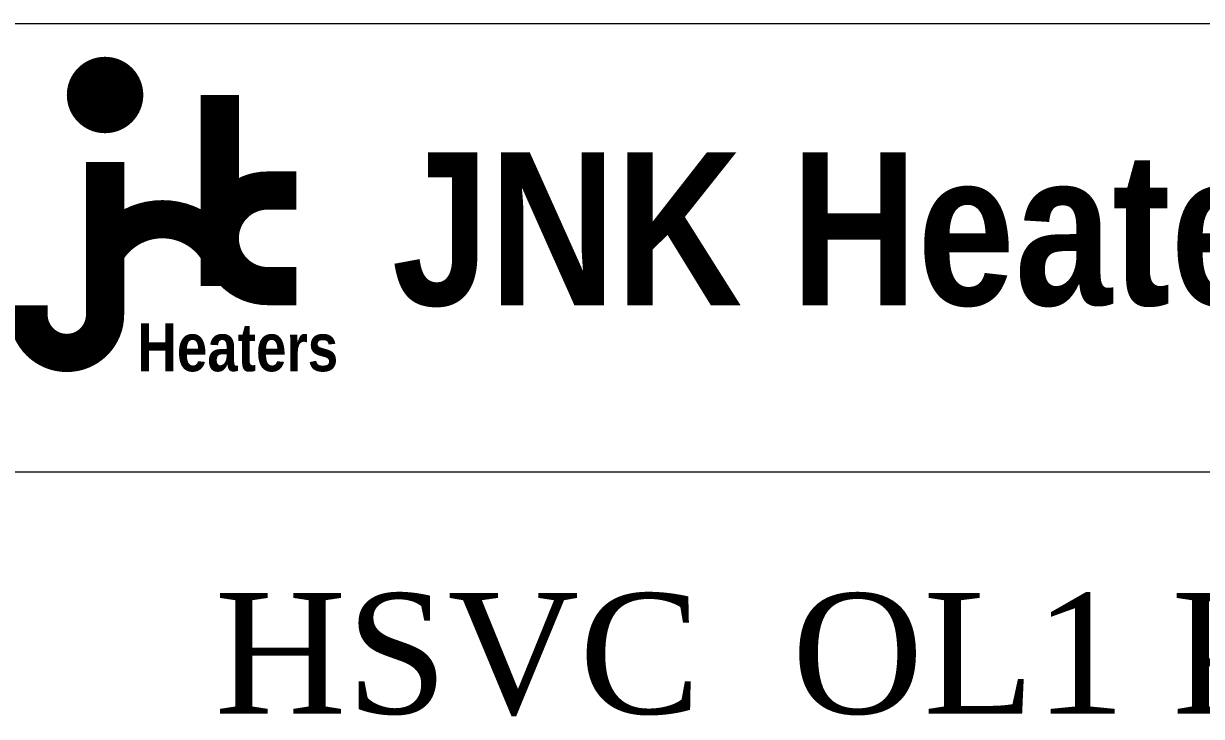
# Model space of a CAD drawing. Header units: millimetres. Extents: x 0 to 134087, y -49114 to 20834.
# Drawn here: x 56879 to 58087, y 1689 to 2400 of the extents above; entities that cross this region are included whole.
import ezdxf
from ezdxf.enums import TextEntityAlignment as Align

# ---------------------------------------------------------------- set-up
doc = ezdxf.new("R2010")
doc.units = ezdxf.units.MM
doc.header["$LTSCALE"] = 35
for name, color, linetype in [('border', 130, 'Continuous'), ('CON-R', 1, 'Continuous'), ('FORM', 7, 'Continuous')]:
    doc.layers.add(name, color=color, linetype=linetype)
doc.styles.add('Logo', font='ARIALNB.TTF', dxfattribs={"width": 0.8})
doc.styles.add('time', font='times.ttf', dxfattribs={"height": 5})

# ---------------------------------------------------------------- blocks, each defined once
blk = doc.blocks.new('JNKLOGO')
at = {"layer": 'FORM', "color": 1, "const_width": 20}
blk.add_lwpolyline([(5218.13, 519.59, 1), (5238.13, 519.59, 1)], format="xyb", close=True, dxfattribs=at)
blk.add_lwpolyline([(5288.13, 519.59), (5288.13, 419.59)], dxfattribs=at)
for points in [[(5188.13, 409.59), (5188.13, 404.59, 1), (5228.13, 404.59), (5228.13, 484.59)], [(5328.13, 469.59), (5313.13, 469.59, 1), (5313.13, 419.59), (5328.13, 419.59)], [(5288.13, 437.09, 0.583333), (5228.13, 437.09, 0.583333)]]:
    blk.add_lwpolyline(points, format="xyb", dxfattribs=at)
at = {"layer": 'FORM', "color": 1, "style": 'Logo'}
for s, height, p in [('JNK Heaters Co., Ltd.', 80, (5378.13, 409.59)), ('Heaters', 25, (5245.03, 375.03))]:
    blk.add_text(s, height=height, dxfattribs=at).set_placement(p)

msp = doc.modelspace()

# ---------------------------------------------------------------- linework, layer by layer
at = {"layer": 'border', "color": 7, "linetype": 'Continuous', "lineweight": 0}
for p, q in [((55790.3611, 2400.06), (60130.3597, 2400.06)), ((55790.3611, 1939.7041), (60130.3597, 1939.7041))]:
    msp.add_line(p, q, dxfattribs=at)

# ---------------------------------------------------------------- block references
at = {"layer": 'CON-R', "xscale": 1.961960000000143, "yscale": 1.961960000000143, "zscale": 1.961960000000143}
msp.add_blockref('JNKLOGO', (46704.8712, 1307.2768), dxfattribs=at)

# ---------------------------------------------------------------- texts
at = {"lineweight": 0, "style": 'time'}
msp.add_text('HSVC  OL1 PROJECT', height=123.780488, dxfattribs=at).set_placement((57960.3604, 1691.4656), align=Align.CENTER)

doc.saveas('drawing.dxf')
